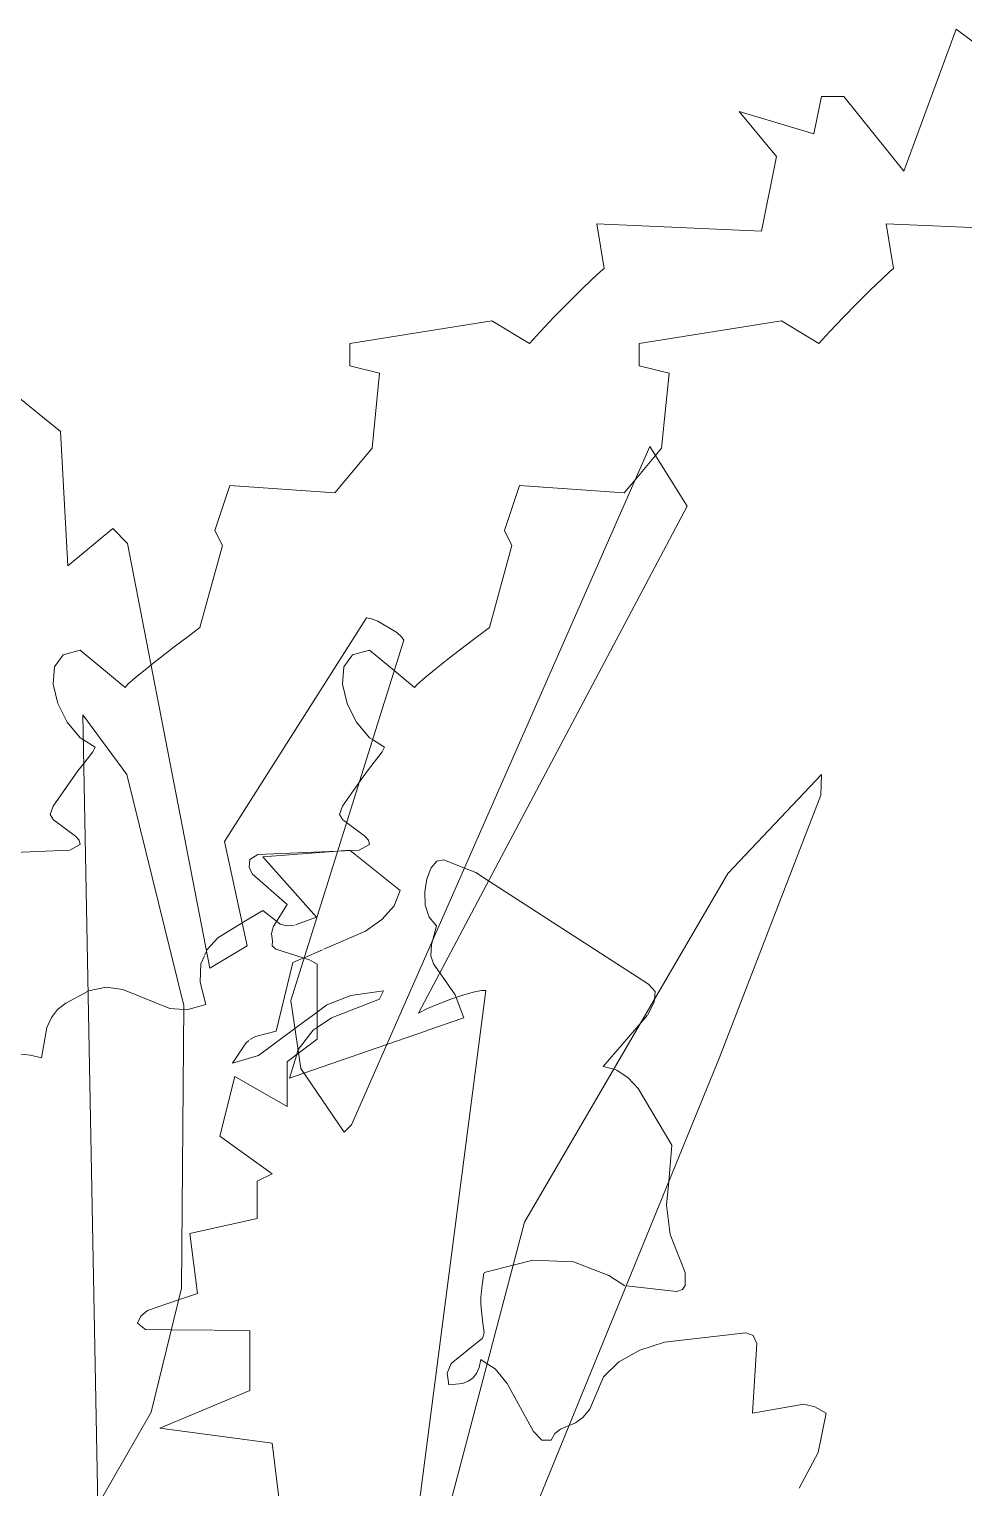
# Model space of a CAD drawing. Header units: inches. Extents: x 1275 to 2881, y -101 to 461.
# Drawn here: x 1448.77 to 1467.34, y 20.98 to 50 of the extents above; entities that cross this region are included whole.
import ezdxf

# ---------------------------------------------------------------- set-up
doc = ezdxf.new("R2010")
doc.units = ezdxf.units.IN
doc.header["$MEASUREMENT"] = 0
doc.layers.add('A-DETL-GENF-1', color=7, linetype='Continuous', lineweight=9)
doc.layers.add('A-DETL-GENF-2', color=253, linetype='Continuous', lineweight=9)

# ---------------------------------------------------------------- blocks, each defined once
blk = doc.blocks.new('holly 26751 - holly 26751-1522576-BUILDING SECTION - EAST_WEST _ PREP KITCHEN - LOOKING SOUTH')
at = {"layer": 'A-DETL-GENF-1'}
for p, q in [((1466.15, 47.173), (1467.192, 50)), ((1468.382, 49.107), (1467.192, 50)), ((1464.513, 48.661), (1464.364, 47.917)), ((1464.96, 48.661), (1464.513, 48.661)), ((1466.15, 47.173), (1464.96, 48.661)), ((1464.364, 47.917), (1462.876, 48.363)), ((1462.876, 48.363), (1463.62, 47.47)), ((1463.62, 47.47), (1463.323, 45.982)), ((1463.323, 45.982), (1460.049, 46.131)), ((1460.049, 46.131), (1460.198, 45.238)), ((1459.96, 45.03), (1459.733, 44.809)), ((1460.124, 45.182), (1459.96, 45.03)), ((1460.198, 45.238), (1460.124, 45.182)), ((1459.733, 44.809), (1459.468, 44.545)), ((1459.468, 44.545), (1459.192, 44.263)), ((1457.966, 44.196), (1455.138, 43.75)), ((1458.71, 43.75), (1457.966, 44.196)), ((1459.192, 44.263), (1458.93, 43.989)), ((1458.93, 43.989), (1458.71, 43.75)), ((1455.138, 43.75), (1455.138, 43.304)), ((1455.138, 43.304), (1455.733, 43.155)), ((1455.733, 43.155), (1455.585, 41.667)), ((1455.585, 41.667), (1454.841, 40.774)), ((1452.757, 40.923), (1452.46, 40.03)), ((1454.841, 40.774), (1452.757, 40.923)), ((1452.46, 40.03), (1452.608, 39.732)), ((1452.608, 39.732), (1452.162, 38.095)), ((1452.162, 38.095), (1451.924, 37.922)), ((1451.924, 37.922), (1451.651, 37.716)), ((1451.369, 37.496), (1451.191, 37.354)), ((1451.651, 37.716), (1451.369, 37.496)), ((1449.844, 35.864), (1450.079, 35.714)), ((1450.079, 35.714), (1450.031, 35.624)), ((1450.031, 35.624), (1449.853, 35.394))]:
    blk.add_line(p, q, dxfattribs=at)
at = {"layer": 'A-DETL-GENF-2'}
for p, q in [((1449.44, 37.556), (1449.268, 37.312)), ((1449.781, 37.649), (1449.44, 37.556)), ((1450.674, 36.905), (1449.781, 37.649)), ((1449.268, 37.312), (1449.241, 36.972)), ((1451.104, 37.285), (1450.883, 37.102)), ((1451.191, 37.354), (1451.104, 37.285)), ((1449.241, 36.972), (1449.334, 36.589)), ((1450.73, 36.968), (1450.674, 36.905)), ((1450.883, 37.102), (1450.73, 36.968)), ((1449.334, 36.589), (1449.521, 36.216)), ((1449.521, 36.216), (1449.778, 35.906)), ((1449.778, 35.906), (1449.844, 35.864)), ((1449.737, 35.244), (1449.245, 34.544)), ((1449.853, 35.394), (1449.737, 35.244)), ((1449.245, 34.544), (1449.186, 34.375)), ((1449.186, 34.375), (1449.248, 34.274)), ((1449.248, 34.274), (1449.69, 33.948)), ((1449.573, 33.668), (1448.112, 33.608)), ((1449.781, 33.78), (1449.573, 33.668)), ((1449.69, 33.948), (1449.761, 33.868)), ((1449.761, 33.868), (1449.781, 33.78))]:
    blk.add_line(p, q, dxfattribs=at)
blk = doc.blocks.new('lupin 26755 - lupin 26755-1522553-BUILDING SECTION - EAST_WEST _ PREP KITCHEN - LOOKING SOUTH')
at = {"layer": 'A-DETL-GENF-1'}
for p, q in [((1449.39, 41.996), (1447.017, 43.924)), ((1449.538, 39.327), (1449.39, 41.996)), ((1461.105, 41.699), (1455.173, 28.204)), ((1461.847, 40.513), (1461.105, 41.699)), ((1456.508, 30.429), (1461.847, 40.513)), ((1450.428, 40.068), (1449.538, 39.327)), ((1450.724, 39.771), (1450.428, 40.068)), ((1452.356, 31.318), (1450.724, 39.771)), ((1455.47, 38.288), (1452.652, 33.84)), ((1455.571, 38.272), (1455.47, 38.288)), ((1455.695, 38.226), (1455.571, 38.272)), ((1456.077, 37.997), (1455.695, 38.226)), ((1453.965, 30.676), (1456.212, 37.844)), ((1456.165, 37.915), (1456.077, 37.997)), ((1456.212, 37.844), (1456.165, 37.915)), ((1450.706, 35.174), (1449.835, 36.361)), ((1450.131, 20.641), (1449.835, 36.361)), ((1450.706, 35.174), (1451.839, 30.578)), ((1464.516, 35.174), (1462.657, 33.202)), ((1464.503, 34.763), (1464.516, 35.174)), ((1462.486, 29.542), (1464.503, 34.763)), ((1452.652, 33.84), (1453.097, 31.763)), ((1462.657, 33.202), (1458.613, 26.269)), ((1453.097, 31.763), (1452.356, 31.318)), ((1455.915, 16.044), (1457.843, 30.874)), ((1457.385, 30.781), (1457.148, 30.702)), ((1457.595, 30.842), (1457.385, 30.781)), ((1457.756, 30.875), (1457.595, 30.842)), ((1457.843, 30.874), (1457.756, 30.875)), ((1451.839, 30.578), (1451.794, 24.958)), ((1454.164, 29.326), (1453.965, 30.676)), ((1456.686, 30.518), (1456.508, 30.429)), ((1456.907, 30.612), (1456.686, 30.518)), ((1457.148, 30.702), (1456.907, 30.612)), ((1455.025, 28.056), (1454.164, 29.326)), ((1456.063, 13.819), (1462.486, 29.542)), ((1455.173, 28.204), (1455.025, 28.056)), ((1458.613, 26.269), (1455.915, 16.044)), ((1451.794, 24.958), (1451.193, 22.491)), ((1451.193, 22.491), (1450.131, 20.641))]:
    blk.add_line(p, q, dxfattribs=at)
blk = doc.blocks.new('magnolia 26756 - magnolia 26756-V8-BUILDING SECTION - EAST_WEST _ PREP KITCHEN - LOOKING SOUTH')
at = {"layer": 'A-DETL-GENF-1'}
for p, q in [((1455.143, 33.667), (1454.966, 33.654)), ((1452.999, 32.22), (1452.514, 31.927)), ((1452.514, 31.927), (1452.305, 31.692)), ((1452.305, 31.692), (1452.29, 31.657)), ((1450.3, 30.944), (1449.943, 30.867)), ((1450.627, 30.896), (1450.3, 30.944)), ((1451.561, 30.519), (1450.627, 30.896)), ((1451.839, 30.497), (1451.561, 30.519)), ((1454.492, 30.447), (1454.047, 30.118)), ((1454.115, 29.705), (1454.412, 30.089)), ((1454.412, 30.089), (1454.492, 30.142))]:
    blk.add_line(p, q, dxfattribs=at)
at = {"layer": 'A-DETL-GENF-2'}
for p, q in [((1455.276, 33.56), (1455.15, 33.661)), ((1454.897, 33.648), (1453.409, 33.534)), ((1453.409, 33.534), (1454.476, 32.334)), ((1454.966, 33.654), (1454.897, 33.648)), ((1456.143, 32.867), (1455.283, 33.555)), ((1456.873, 33.45), (1456.757, 33.314)), ((1457.009, 33.474), (1456.873, 33.45)), ((1457.419, 33.313), (1457.009, 33.474)), ((1456.672, 33.099), (1456.63, 32.84)), ((1456.757, 33.314), (1456.672, 33.099)), ((1457.644, 33.225), (1457.419, 33.313)), ((1457.644, 33.225), (1457.9, 33.058)), ((1456.02, 32.56), (1456.143, 32.867)), ((1456.63, 32.84), (1456.641, 32.575)), ((1457.9, 33.058), (1461.076, 31.001)), ((1455.777, 32.29), (1456.02, 32.56)), ((1456.641, 32.575), (1456.716, 32.336)), ((1453.409, 32.467), (1452.999, 32.22)), ((1453.685, 32.253), (1453.409, 32.467)), ((1453.755, 32.198), (1453.685, 32.253)), ((1454.476, 32.334), (1454.061, 32.182)), ((1455.449, 32.054), (1455.777, 32.29)), ((1456.716, 32.336), (1456.865, 32.16)), ((1453.881, 32.165), (1453.755, 32.198)), ((1454.035, 32.172), (1453.881, 32.165)), ((1454.622, 31.697), (1455.449, 32.054)), ((1456.865, 32.16), (1456.781, 31.862)), ((1452.29, 31.657), (1452.261, 31.589)), ((1454.232, 31.529), (1454.597, 31.686)), ((1456.762, 31.794), (1456.748, 31.564)), ((1456.781, 31.862), (1456.762, 31.794)), ((1452.181, 31.404), (1452.163, 31.045)), ((1452.25, 31.565), (1452.181, 31.404)), ((1453.676, 30.067), (1454.007, 31.432)), ((1454.007, 31.432), (1454.223, 31.525)), ((1456.748, 31.564), (1456.806, 31.408)), ((1456.806, 31.408), (1456.931, 31.228)), ((1456.931, 31.228), (1457.237, 30.79)), ((1449.938, 30.865), (1449.493, 30.624)), ((1452.164, 31.043), (1452.276, 30.601)), ((1455.158, 30.775), (1454.684, 30.59)), ((1455.809, 30.867), (1455.158, 30.775)), ((1455.73, 30.709), (1455.809, 30.867)), ((1457.237, 30.79), (1457.256, 30.739)), ((1461.211, 30.857), (1461.076, 31.001)), ((1461.195, 30.696), (1461.211, 30.857)), ((1449.333, 30.496), (1449.209, 30.34)), ((1449.493, 30.624), (1449.333, 30.496)), ((1451.901, 30.492), (1451.839, 30.497)), ((1452.276, 30.601), (1451.901, 30.492)), ((1454.684, 30.59), (1454.492, 30.447)), ((1454.778, 30.333), (1455.728, 30.705)), ((1457.256, 30.739), (1457.409, 30.334)), ((1461.055, 30.389), (1461.189, 30.642)), ((1461.189, 30.642), (1461.195, 30.696)), ((1449.209, 30.34), (1449.117, 30.14)), ((1454.492, 30.142), (1454.778, 30.333)), ((1457.409, 30.334), (1456.669, 30.078)), ((1460.176, 29.367), (1460.929, 30.239)), ((1460.929, 30.239), (1461.051, 30.381)), ((1449.117, 30.14), (1449.01, 29.534)), ((1453.152, 29.903), (1453.264, 29.963)), ((1453.264, 29.963), (1453.676, 30.067)), ((1454.047, 30.118), (1453.325, 29.585)), ((1456.662, 30.075), (1455.876, 29.803)), ((1448.795, 29.592), (1448.543, 29.62)), ((1452.809, 29.434), (1453.074, 29.829)), ((1453.074, 29.829), (1453.13, 29.882)), ((1453.943, 29.134), (1454.085, 29.606)), ((1454.085, 29.606), (1454.11, 29.689)), ((1455.876, 29.803), (1454.227, 29.232)), ((1449.01, 29.534), (1448.795, 29.592)), ((1453.325, 29.585), (1452.809, 29.434)), ((1460.387, 29.311), (1460.176, 29.367)), ((1460.449, 29.294), (1460.387, 29.311)), ((1454.227, 29.232), (1453.943, 29.134)), ((1460.676, 29.142), (1460.449, 29.294)), ((1460.869, 28.927), (1460.676, 29.142)), ((1461.542, 27.801), (1460.869, 28.927)), ((1461.478, 27.075), (1461.542, 27.801)), ((1461.437, 26.605), (1461.478, 27.075)), ((1461.508, 26.025), (1461.437, 26.605)), ((1461.809, 25.268), (1461.508, 26.025)), ((1457.779, 25.059), (1457.807, 25.253)), ((1457.809, 25.268), (1458.387, 25.415)), ((1458.387, 25.415), (1458.777, 25.514)), ((1458.777, 25.514), (1459.587, 25.48)), ((1459.587, 25.48), (1460.286, 25.21)), ((1461.807, 25.01), (1461.809, 25.268)), ((1457.758, 24.9), (1457.779, 25.059)), ((1460.286, 25.21), (1460.609, 25.001)), ((1460.63, 24.999), (1461.638, 24.886)), ((1461.756, 24.93), (1461.807, 25.01)), ((1457.746, 24.643), (1457.747, 24.769)), ((1457.747, 24.769), (1457.758, 24.9)), ((1461.638, 24.886), (1461.756, 24.93)), ((1457.756, 24.499), (1457.746, 24.643)), ((1457.776, 24.32), (1457.756, 24.499)), ((1457.809, 24.068), (1457.777, 24.315)), ((1457.158, 23.457), (1457.777, 23.964)), ((1457.777, 23.964), (1457.809, 24.068)), ((1461.397, 23.882), (1460.905, 23.72)), ((1463.009, 24.068), (1461.397, 23.882)), ((1463.159, 24.013), (1463.009, 24.068)), ((1463.142, 22.468), (1463.229, 23.852)), ((1463.229, 23.852), (1463.159, 24.013)), ((1457.742, 23.534), (1457.712, 23.38)), ((1457.87, 23.453), (1457.742, 23.534)), ((1460.905, 23.72), (1460.489, 23.493)), ((1457.078, 23.266), (1457.158, 23.457)), ((1457.109, 23.034), (1457.078, 23.266)), ((1457.659, 23.26), (1457.586, 23.168)), ((1457.712, 23.38), (1457.659, 23.26)), ((1458.032, 23.348), (1457.87, 23.453)), ((1458.266, 23.058), (1458.032, 23.348)), ((1460.489, 23.493), (1460.18, 23.19)), ((1457.382, 23.062), (1457.109, 23.034)), ((1457.493, 23.103), (1457.382, 23.062)), ((1457.586, 23.168), (1457.493, 23.103)), ((1458.791, 22.102), (1458.266, 23.058)), ((1460.18, 23.19), (1459.908, 22.546)), ((1464.165, 22.646), (1463.142, 22.468)), ((1464.381, 22.596), (1464.165, 22.646)), ((1459.775, 22.381), (1459.624, 22.279)), ((1459.908, 22.546), (1459.775, 22.381)), ((1464.609, 22.468), (1464.381, 22.596)), ((1464.447, 21.687), (1464.609, 22.468)), ((1458.956, 21.935), (1458.791, 22.102)), ((1459.216, 22.066), (1459.142, 21.934)), ((1459.331, 22.149), (1459.216, 22.066)), ((1459.496, 22.222), (1459.331, 22.149)), ((1459.624, 22.279), (1459.521, 22.233)), ((1459.142, 21.934), (1458.956, 21.935)), ((1464.074, 20.974), (1464.447, 21.687))]:
    blk.add_line(p, q, dxfattribs=at)
blk = doc.blocks.new('holly 26751 - holly 26751-V12-BUILDING SECTION - EAST_WEST _ PREP KITCHEN - LOOKING SOUTH')
at = {"layer": 'A-DETL-GENF-1'}
for p, q in [((1469.075, 45.982), (1465.801, 46.131)), ((1465.801, 46.131), (1465.95, 45.238)), ((1465.713, 45.03), (1465.485, 44.809)), ((1465.876, 45.182), (1465.713, 45.03)), ((1465.95, 45.238), (1465.876, 45.182)), ((1465.485, 44.809), (1465.22, 44.545)), ((1465.22, 44.545), (1464.944, 44.263)), ((1463.718, 44.196), (1460.89, 43.75)), ((1464.462, 43.75), (1463.718, 44.196)), ((1464.944, 44.263), (1464.682, 43.989)), ((1464.682, 43.989), (1464.462, 43.75)), ((1460.89, 43.75), (1460.89, 43.304)), ((1460.89, 43.304), (1461.486, 43.155)), ((1461.486, 43.155), (1461.337, 41.667)), ((1461.337, 41.667), (1461.216, 41.522)), ((1458.51, 40.923), (1458.212, 40.03)), ((1460.593, 40.774), (1458.51, 40.923)), ((1460.816, 41.042), (1460.593, 40.774)), ((1458.212, 40.03), (1458.361, 39.732)), ((1458.361, 39.732), (1457.914, 38.095)), ((1457.914, 38.095), (1457.677, 37.922)), ((1457.677, 37.922), (1457.404, 37.716)), ((1457.122, 37.496), (1456.857, 37.285)), ((1457.404, 37.716), (1457.122, 37.496)), ((1456.426, 36.905), (1456.023, 37.241)), ((1456.857, 37.285), (1456.635, 37.102)), ((1456.483, 36.968), (1456.426, 36.905)), ((1456.635, 37.102), (1456.483, 36.968)), ((1455.592, 35.867), (1455.831, 35.714)), ((1455.831, 35.714), (1455.783, 35.624)), ((1455.783, 35.624), (1455.489, 35.244)), ((1455.489, 35.244), (1455.322, 35.007)), ((1455.075, 34.219), (1455.442, 33.948)), ((1455.325, 33.668), (1454.897, 33.651)), ((1455.533, 33.78), (1455.325, 33.668)), ((1455.442, 33.948), (1455.513, 33.868)), ((1455.513, 33.868), (1455.533, 33.78)), ((1454.23, 31.522), (1454.342, 31.488)), ((1454.342, 31.488), (1454.492, 31.399)), ((1454.492, 31.399), (1454.492, 29.911)), ((1454.492, 29.911), (1454.119, 29.631)), ((1451.737, 24.723), (1451.121, 24.511)), ((1450.986, 24.399), (1450.92, 24.256)), ((1451.121, 24.511), (1450.986, 24.399)), ((1450.92, 24.256), (1451.08, 24.136)), ((1451.08, 24.136), (1451.592, 24.129))]:
    blk.add_line(p, q, dxfattribs=at)
at = {"layer": 'A-DETL-GENF-2'}
for p, q in [((1461.216, 41.522), (1460.816, 41.042)), ((1455.192, 37.556), (1455.02, 37.312)), ((1455.533, 37.649), (1455.192, 37.556)), ((1456.023, 37.241), (1455.533, 37.649)), ((1455.02, 37.312), (1454.994, 36.972)), ((1454.994, 36.972), (1455.086, 36.589)), ((1455.09, 36.582), (1455.273, 36.216)), ((1455.273, 36.216), (1455.53, 35.906)), ((1455.53, 35.906), (1455.592, 35.867)), ((1455.322, 35.007), (1454.997, 34.544)), ((1454.997, 34.544), (1454.938, 34.375)), ((1454.938, 34.375), (1455, 34.274)), ((1455, 34.274), (1455.075, 34.219)), ((1453.152, 33.482), (1453.14, 33.331)), ((1453.309, 33.585), (1453.152, 33.482)), ((1454.897, 33.651), (1453.309, 33.585)), ((1453.14, 33.331), (1453.2, 33.195)), ((1453.2, 33.195), (1453.896, 32.589)), ((1453.896, 32.589), (1453.615, 32.142)), ((1453.615, 32.142), (1453.585, 32.006)), ((1453.585, 32.006), (1453.601, 31.868)), ((1453.601, 31.868), (1453.594, 31.767)), ((1453.594, 31.767), (1453.669, 31.697)), ((1453.669, 31.697), (1454.23, 31.522)), ((1454.119, 29.631), (1453.901, 29.467)), ((1453.896, 29.464), (1453.896, 28.571)), ((1452.855, 29.167), (1452.557, 27.976)), ((1453.896, 28.571), (1452.855, 29.167)), ((1452.557, 27.976), (1453.599, 27.232)), ((1453.599, 27.232), (1453.301, 27.083)), ((1453.301, 27.083), (1453.301, 26.339)), ((1453.301, 26.339), (1451.962, 26.042)), ((1451.962, 26.042), (1452.111, 24.851)), ((1452.111, 24.851), (1451.737, 24.723)), ((1451.592, 24.129), (1452.425, 24.117)), ((1452.445, 24.117), (1453.152, 24.107)), ((1453.152, 24.107), (1453.152, 22.917)), ((1453.152, 22.917), (1451.367, 22.173)), ((1451.367, 22.173), (1453.599, 21.875)), ((1453.599, 21.875), (1454.045, 18.155))]:
    blk.add_line(p, q, dxfattribs=at)

msp = doc.modelspace()

# ---------------------------------------------------------------- block references
at = {"layer": 'A-DETL-GENF-1'}
for name in ['holly 26751 - holly 26751-1522576-BUILDING SECTION - EAST_WEST _ PREP KITCHEN - LOOKING SOUTH', 'holly 26751 - holly 26751-V12-BUILDING SECTION - EAST_WEST _ PREP KITCHEN - LOOKING SOUTH', 'lupin 26755 - lupin 26755-1522553-BUILDING SECTION - EAST_WEST _ PREP KITCHEN - LOOKING SOUTH', 'magnolia 26756 - magnolia 26756-V8-BUILDING SECTION - EAST_WEST _ PREP KITCHEN - LOOKING SOUTH']:
    msp.add_blockref(name, (0, 0), dxfattribs=at)

doc.saveas('drawing.dxf')
